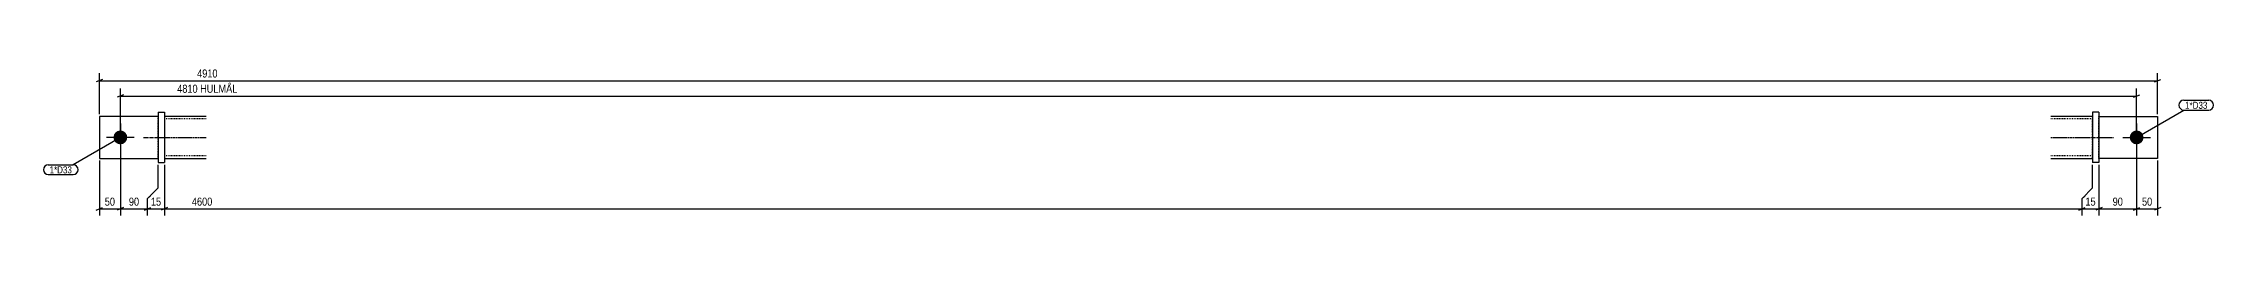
# Model space of a CAD drawing. Header units: millimetres. Extents: x 12 to 15797, y 0 to 365.
# Drawn here: x 12 to 5189, y 12 to 365 of the extents above; entities that cross this region are included whole.
import ezdxf

# ---------------------------------------------------------------- set-up
doc = ezdxf.new("R2010")
doc.units = ezdxf.units.MM
doc.linetypes.add('DXK_LINE_DOT2', pattern=[3.9198, 1.9599, -1.9599])
doc.linetypes.add('DXK_LINE_DOT3', pattern=[5.9187, 2.979, -0.9799, 0.9799, -0.9799])
for name, color, linetype in [('MÅLSÆTNING', 7, 'Continuous'), ('STÅL', 7, 'Continuous'), ('TEKST', 7, 'Continuous')]:
    doc.layers.add(name, color=color, linetype=linetype)
doc.styles.add('Arial Narrow', font='ARIALN.TTF', dxfattribs={"height": 0.2})

msp = doc.modelspace()

# ---------------------------------------------------------------- hatches: boundary and pattern name
at = {"layer": 'STÅL', "linetype": 'Continuous'}
for points in [[(195.6, 181.5, -1), (195.6, 214.5, -1)], [(5005.6, 214.5, -1), (5005.6, 181.5, -1)]]:
    msp.add_hatch(color=96, dxfattribs=at).paths.add_polyline_path(points)

# ---------------------------------------------------------------- linework, layer by layer
at = {"layer": 'MÅLSÆTNING', "color": 7, "linetype": 'Continuous'}
for p, q in [((153.1, 335.8), (138.1, 329.8)), ((145.6, 253), (145.6, 350.5)), ((145.6, 332.8), (5055.6, 332.8)), ((195.6, 203), (195.6, 314.2)), ((5005.6, 203), (5005.6, 314.2)), ((5048.1, 329.8), (5063.1, 335.8)), ((5055.6, 253), (5055.6, 350.5)), ((203.1, 299.4), (188.1, 293.4)), ((195.6, 296.4), (5005.6, 296.4)), ((4998.1, 293.4), (5013.1, 299.4)), ((195.6, 193), (195.6, 12)), ((5005.6, 193), (5005.6, 12)), ((145.6, 143), (145.6, 12)), ((285.6, 78), (285.6, 133)), ((300.6, 133), (300.6, 12)), ((300.6, 133), (300.6, 12)), ((4900.6, 78), (4900.6, 133)), ((4915.6, 133), (4915.6, 12)), ((4915.6, 133), (4915.6, 12)), ((5055.6, 143), (5055.6, 12)), ((260.6, 53), (285.6, 78)), ((260.6, 12), (260.6, 53)), ((4875.6, 53), (4900.6, 78)), ((4875.6, 12), (4875.6, 53)), ((138.1, 25), (153.1, 31)), ((203.1, 31), (188.1, 25)), ((253.1, 25), (268.1, 31)), ((260.6, 28), (300.6, 28)), ((308.1, 31), (293.1, 25)), ((308.1, 31), (293.1, 25)), ((4868.1, 25), (4883.1, 31)), ((4875.6, 28), (4915.6, 28)), ((4923.1, 31), (4908.1, 25)), ((4998.1, 25), (5013.1, 31)), ((5005.6, 28), (5055.6, 28)), ((5063.1, 31), (5048.1, 25))]:
    msp.add_line(p, q, dxfattribs=at)
at = {"layer": 'STÅL', "color": 2, "linetype": 'Continuous'}
for p, q in [((145.6, 248), (145.6, 148)), ((285.6, 248), (145.6, 248)), ((285.6, 258), (285.6, 138)), ((285.6, 258), (300.6, 258)), ((300.6, 258), (300.6, 138)), ((400.6, 248), (300.6, 248)), ((4900.6, 248), (4800.6, 248)), ((4915.6, 258), (4900.6, 258)), ((4900.6, 258), (4900.6, 138)), ((4915.6, 258), (4915.6, 138)), ((4915.6, 248), (5055.6, 248)), ((5055.6, 248), (5055.6, 148)), ((145.6, 148), (285.6, 148)), ((285.6, 138), (300.6, 138)), ((300.6, 148), (400.6, 148)), ((4800.6, 148), (4900.6, 148)), ((4915.6, 138), (4900.6, 138)), ((5055.6, 148), (4915.6, 148))]:
    msp.add_line(p, q, dxfattribs=at)
at = {"layer": 'STÅL', "color": 96, "linetype": 'Continuous'}
for p, q in [((195.6, 231), (195.6, 165)), ((5005.6, 231), (5005.6, 165)), ((228.6, 198), (162.6, 198)), ((4972.6, 198), (5038.6, 198))]:
    msp.add_line(p, q, dxfattribs=at)
at = {"layer": 'STÅL', "color": 7, "linetype": 'DXK_LINE_DOT2'}
for p, q in [((285.6, 148), (285.6, 248)), ((300.6, 248), (300.6, 148)), ((400.6, 242), (300.6, 242)), ((4900.6, 242), (4800.6, 242)), ((4900.6, 148.9), (4900.6, 248)), ((4915.6, 148), (4915.6, 248)), ((400.6, 154), (300.6, 154)), ((4900.6, 154), (4800.6, 154)), ((4900.6, 148.9), (4900.6, 148))]:
    msp.add_line(p, q, dxfattribs=at)
at = {"layer": 'STÅL', "color": 7, "linetype": 'DXK_LINE_DOT3'}
for p, q in [((250.6, 198), (400.6, 198)), ((4800.6, 198), (4950.6, 198))]:
    msp.add_line(p, q, dxfattribs=at)

# ---------------------------------------------------------------- wipeouts: each hides what was drawn before it
at = {"color": 0}
for points in [[(5174.5, 266), (5174.5, 283.5), (5121.2, 283.5), (5121.2, 266)], [(80, 112.5), (80, 130), (26.7, 130), (26.7, 112.5)]]:
    msp.add_wipeout(points, dxfattribs=at).dxf.layer = 'TEKST'

# ---------------------------------------------------------------- next in the draw order: wipeouts: each hides what was drawn before it
for points, layer in [([(4826.5, 336.5), (4826.5, 364.5), (374.7, 364.5), (374.7, 336.5)], 'MÅLSÆTNING'), ([(5046.8, 31.7), (5046.8, 59.7), (5014.4, 59.7), (5014.4, 31.7)], 'MÅLSÆTNING'), ([(5174.5, 266), (5174.5, 283.5), (5121.2, 283.5), (5121.2, 266)], 'TEKST'), ([(80, 112.5), (80, 130), (26.7, 130), (26.7, 112.5)], 'TEKST')]:
    msp.add_wipeout(points, dxfattribs=at).dxf.layer = layer

# ---------------------------------------------------------------- next in the draw order: linework, layer by layer
at = {"layer": 'MÅLSÆTNING', "color": 7, "linetype": 'Continuous'}
for p, q in [((5005.6, 193), (5005.6, 12)), ((4915.6, 28), (5005.6, 28)), ((4998.1, 25), (5013.1, 31))]:
    msp.add_line(p, q, dxfattribs=at)
at = {"layer": 'TEKST', "color": 7, "linetype": 'Continuous'}
for p, q in [((5005.6, 198), (5118.2, 263)), ((5118.2, 286.5), (5177.5, 286.5)), ((5118.2, 263), (5177.5, 263)), ((195.6, 198), (83, 133)), ((23.7, 133), (83, 133)), ((23.7, 109.5), (83, 109.5))]:
    msp.add_line(p, q, dxfattribs=at)
for centre, radius, start, end in [((5118.2, 274.7), 11.8, 90, 270), ((5177.5, 274.7), 11.7, 270, 90), ((23.7, 121.2), 11.8, 90, 270), ((83, 121.2), 11.7, 270, 90)]:
    msp.add_arc(centre, radius, start, end, dxfattribs=at)

# ---------------------------------------------------------------- next in the draw order: texts
at = {"layer": 'MÅLSÆTNING', "color": 3, "style": 'Arial Narrow'}
for s, p in [('4910', (378.7, 340.5)), ('50', (5018.4, 35.7))]:
    msp.add_text(s, height=19.09, dxfattribs=at).set_placement(p)
at = {"layer": 'TEKST', "color": 3, "style": 'Arial Narrow'}
for p in [(5121.2, 266), (26.7, 112.5)]:
    msp.add_text('1*D33', height=16.7, dxfattribs=at).set_placement(p)

# ---------------------------------------------------------------- next in the draw order: wipeouts: each hides what was drawn before it
at = {"color": 0}
for points in [[(4874, 300.2), (4874, 328.2), (327.2, 328.2), (327.2, 300.2)], [(4976.8, 31.7), (4976.8, 59.7), (4944.4, 59.7), (4944.4, 31.7)]]:
    msp.add_wipeout(points, dxfattribs=at).dxf.layer = 'MÅLSÆTNING'

# ---------------------------------------------------------------- next in the draw order: linework, layer by layer
at = {"layer": 'MÅLSÆTNING', "color": 7, "linetype": 'Continuous'}
msp.add_line((4923.1, 31), (4908.1, 25), dxfattribs=at)

# ---------------------------------------------------------------- next in the draw order: texts
at = {"layer": 'MÅLSÆTNING', "color": 3, "style": 'Arial Narrow'}
for s, height, p in [('4810 HULMÅL', 19.089, (331.2, 304.2)), ('90', 19.09, (4948.4, 35.7))]:
    msp.add_text(s, height=height, dxfattribs=at).set_placement(p)

# ---------------------------------------------------------------- next in the draw order: wipeouts: each hides what was drawn before it
at = {"color": 0}
msp.add_wipeout([(4911.8, 31.7), (4911.8, 59.7), (4879.4, 59.7), (4879.4, 31.7)], dxfattribs=at).dxf.layer = 'MÅLSÆTNING'

# ---------------------------------------------------------------- next in the draw order: linework, layer by layer
at = {"layer": 'MÅLSÆTNING', "color": 7, "linetype": 'Continuous'}
for p, q in [((4900.6, 78), (4900.6, 133)), ((4875.6, 53), (4900.6, 78)), ((4875.6, 12), (4875.6, 53)), ((300.6, 28), (4875.6, 28)), ((4868.1, 25), (4883.1, 31))]:
    msp.add_line(p, q, dxfattribs=at)

# ---------------------------------------------------------------- next in the draw order: texts
at = {"layer": 'MÅLSÆTNING', "color": 3, "style": 'Arial Narrow'}
msp.add_text('15', height=19.09, dxfattribs=at).set_placement((4883.4, 35.7))

# ---------------------------------------------------------------- next in the draw order: wipeouts: each hides what was drawn before it
at = {"color": 0}
for points in [[(296.8, 31.7), (296.8, 59.7), (264.4, 59.7), (264.4, 31.7)], [(4814, 31.7), (4814, 59.7), (362.2, 59.7), (362.2, 31.7)]]:
    msp.add_wipeout(points, dxfattribs=at).dxf.layer = 'MÅLSÆTNING'

# ---------------------------------------------------------------- next in the draw order: linework, layer by layer
at = {"layer": 'MÅLSÆTNING', "color": 7, "linetype": 'Continuous'}
for p, q in [((285.6, 78), (285.6, 133)), ((260.6, 53), (285.6, 78)), ((260.6, 12), (260.6, 53)), ((195.6, 28), (260.6, 28)), ((253.1, 25), (268.1, 31))]:
    msp.add_line(p, q, dxfattribs=at)

# ---------------------------------------------------------------- next in the draw order: texts
at = {"layer": 'MÅLSÆTNING', "color": 3, "style": 'Arial Narrow'}
for s, p in [('15', (268.4, 35.7)), ('4600', (366.2, 35.7))]:
    msp.add_text(s, height=19.09, dxfattribs=at).set_placement(p)

# ---------------------------------------------------------------- next in the draw order: wipeouts: each hides what was drawn before it
at = {"color": 0}
msp.add_wipeout([(244.3, 31.7), (244.3, 59.7), (211.9, 59.7), (211.9, 31.7)], dxfattribs=at).dxf.layer = 'MÅLSÆTNING'

# ---------------------------------------------------------------- next in the draw order: linework, layer by layer
at = {"layer": 'MÅLSÆTNING', "color": 7, "linetype": 'Continuous'}
for p, q in [((195.6, 193), (195.6, 12)), ((145.6, 28), (195.6, 28)), ((203.1, 31), (188.1, 25))]:
    msp.add_line(p, q, dxfattribs=at)

# ---------------------------------------------------------------- next in the draw order: texts
at = {"layer": 'MÅLSÆTNING', "color": 3, "style": 'Arial Narrow'}
msp.add_text('90', height=19.09, dxfattribs=at).set_placement((215.9, 35.7))

# ---------------------------------------------------------------- next in the draw order: wipeouts: each hides what was drawn before it
at = {"color": 0}
msp.add_wipeout([(186.8, 31.7), (186.8, 59.7), (154.4, 59.7), (154.4, 31.7)], dxfattribs=at).dxf.layer = 'MÅLSÆTNING'

# ---------------------------------------------------------------- next in the draw order: texts
at = {"layer": 'MÅLSÆTNING', "color": 3, "style": 'Arial Narrow'}
msp.add_text('50', height=19.09, dxfattribs=at).set_placement((158.4, 35.7))

doc.saveas('drawing.dxf')
